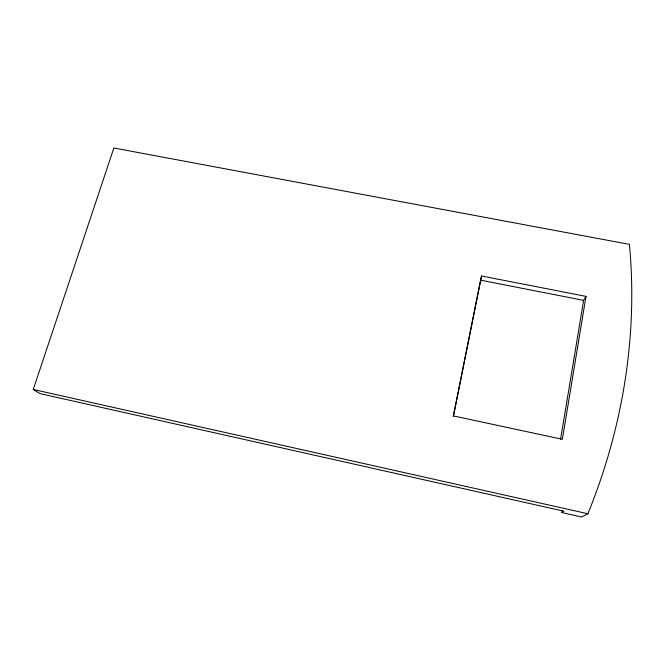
<?xml version="1.0" encoding="UTF-8"?>
<svg xmlns="http://www.w3.org/2000/svg" width="665" height="665" viewBox="0 0 665 665"><rect width="100%" height="100%" fill="white"/><g stroke="black" fill="none" stroke-linecap="round" stroke-linejoin="round"><path stroke-width="1" d="M560.529 439.523L583.629 300.364L586.006 296.391L481.593 275.992L480.546 280.165L583.629 300.364M586.006 296.391L562.357 439.299L453.53 415.941L481.593 275.992M453.214 416.448L480.338 281.179M561.75 512.54L563.945 511.21L40.05 393.63L33.25 389.474L113.865 147.996L629.406 244.363A615.782 543.787 -36.5 0 1 587.91 513.754L581.617 517.004L561.75 512.54L562.532 510.753M33.25 389.474L587.91 513.754"/></g></svg>
